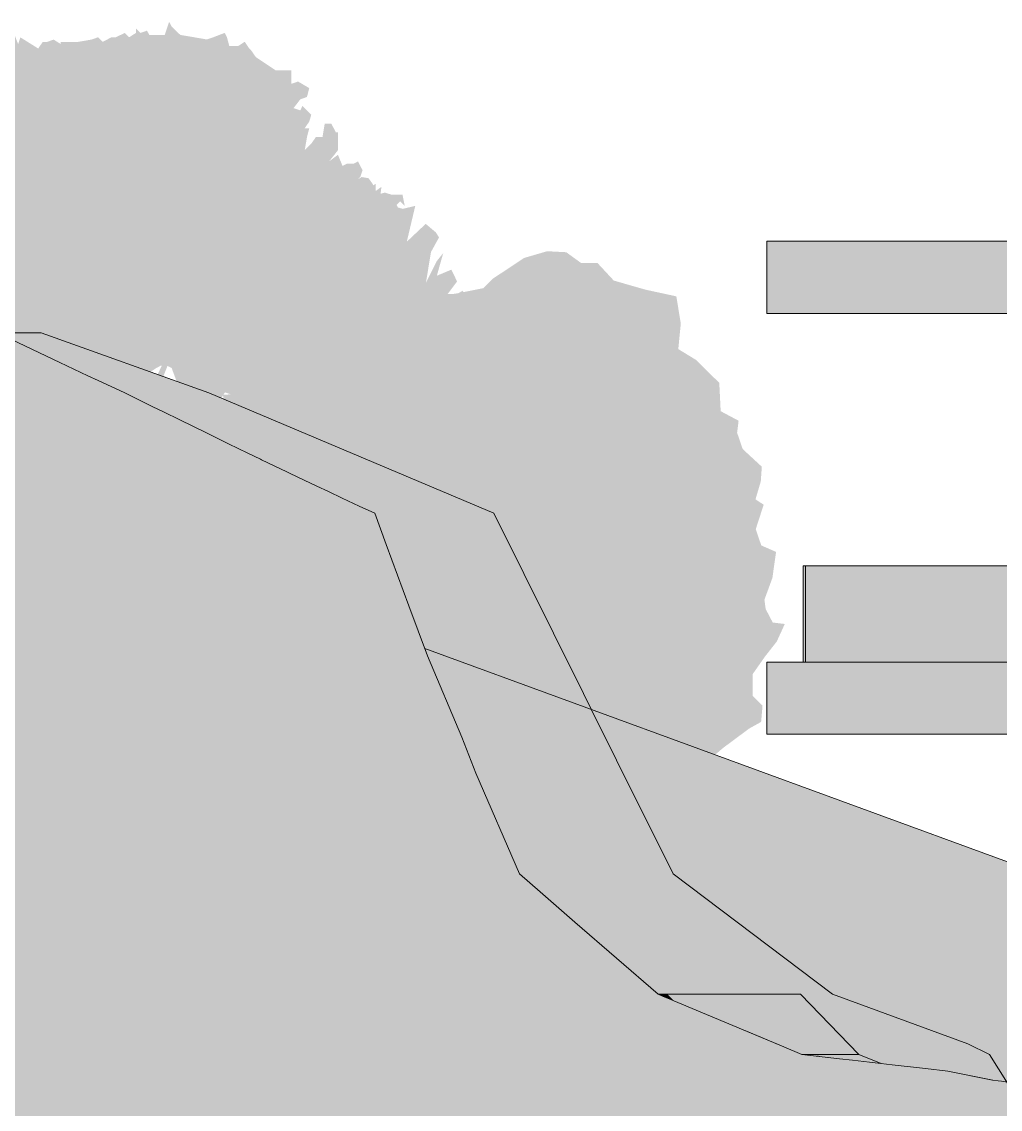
# Model space of a CAD drawing. Header units: centimetres. Extents: x -4381 to 5639, y -3920 to 4826.
# Drawn here: x 109.49 to 117.63, y 10.6 to 19.64 of the extents above; entities that cross this region are included whole.
import ezdxf
from ezdxf.xclip import XClip

# ---------------------------------------------------------------- set-up
doc = ezdxf.new("R2010")
doc.units = ezdxf.units.CM
doc.header["$MEASUREMENT"] = 0
doc.header["$XCLIPFRAME"] = 0
doc.set_wipeout_variables(frame=1)
doc.linetypes.add('Wipeout_Contour', pattern=[100, 0, -100])
for name, color, linetype in [('0- SITE', 7, 'Continuous'), ('Dalles', 7, 'Continuous'), ('Drawing & Figure', 7, 'Continuous'), ('Mur de clôture', 7, 'Continuous'), ('Structural - Bearing', 7, 'Continuous')]:
    doc.layers.add(name, color=color, linetype=linetype)
for name, color, linetype, lineweight in [('0- SITE_Pen_No__1', 7, 'Continuous', 5), ('0_Pen_No__1', 7, 'Continuous', 5), ('Dalles_Pen_No__1', 7, 'Continuous', 5), ('Mur de clôture_Pen_No__7', 7, 'Continuous', 5), ('Structural - Bearing_Pen_No__1', 7, 'Continuous', 5)]:
    doc.layers.add(name, color=color, linetype=linetype, lineweight=lineweight)
for name, color, linetype, lineweight, true_color in [('0- SITE_Pen_No__113', 7, 'Continuous', 5, 0xdede87), ('0- SITE_Pen_No__178', 7, 'Continuous', 5, 0xbda888), ('0- SITE_Pen_No__180', 7, 'Continuous', 5, 0xe2e3c6), ('0- SITE_Pen_No__184', 7, 'Continuous', 5, 0xc5d295), ('00-TREES_Pen_No__184', 7, 'Continuous', 5, 0xc5d295), ('00-TREES_Pen_No__185', 7, 'Continuous', 5, 0xbce39b), ('Dalles_Pen_No__61', 7, 'Continuous', 5, 0x6a6a6a), ('Mur de clôture_Pen_No__178', 7, 'Continuous', 5, 0xbda888), ('Structural - Bearing_Pen_No__102', 7, 'Continuous', 5, 0xcccccc), ('Structural - Bearing_Pen_No__61', 7, 'Continuous', 5, 0x6a6a6a)]:
    doc.layers.add(name, color=color, linetype=linetype, lineweight=lineweight, true_color=true_color)

# ---------------------------------------------------------------- blocks, each defined once
blk = doc.blocks.new('Drawing_11_11', base_point=(474.0779, 10.6179))
at = {"layer": '00-TREES_Pen_No__184', "linetype": 'Continuous', "lineweight": 0, "ltscale": 10, "true_color": 0x939d6f}
h = blk.add_hatch(color=55, dxfattribs=at)
h.paths.add_polyline_path([(112.8082, 17.2079), (112.7533, 17.2627), (112.7153, 17.3007), (112.6984, 17.2817), (112.7153, 17.3197), (112.6793, 17.4842), (112.6552, 17.5203), (112.6244, 17.5411), (112.6982, 17.5412), (112.6981, 17.6319), (112.6981, 17.6699), (112.6791, 17.7057), (112.641, 17.7627), (112.6052, 17.7626), (112.5671, 17.8913), (112.5313, 17.8364), (112.5671, 17.9272), (112.624, 18.0011), (112.6049, 18.058), (112.5859, 18.0939), (112.6407, 18.1488), (112.6787, 18.1129), (112.6597, 18.2057), (112.5668, 18.2057), (112.512, 18.2225), (112.4571, 18.2056), (112.4381, 18.2056), (112.438, 18.2963), (112.3832, 18.2604), (112.3452, 18.2962), (112.3284, 18.2413), (112.2714, 18.2603), (112.2714, 18.3151), (112.3093, 18.3531), (112.3282, 18.408), (112.2902, 18.4818), (112.2543, 18.4628), (112.1974, 18.4627), (112.1615, 18.4437), (112.1235, 18.5365), (112.0497, 18.4816), (112.1234, 18.5745), (112.1234, 18.6483), (112.1233, 18.7222), (112.1064, 18.7222), (112.0684, 18.796), (112.0135, 18.7959), (111.9947, 18.6841), (111.9398, 18.6841), (111.9019, 18.6292), (111.8471, 18.5743), (111.866, 18.684), (111.8849, 18.7579), (111.8469, 18.7578), (111.8848, 18.8127), (111.9017, 18.8697), (111.8278, 18.9435), (111.8109, 18.9055), (111.7539, 18.9244), (111.8108, 18.9983), (111.8657, 19.0173), (111.8846, 19.0912), (111.7917, 19.146), (111.7369, 19.1269), (111.7368, 19.2388), (111.625, 19.2387), (111.606, 19.2387), (111.4962, 19.3124), (111.4413, 19.3482), (111.4033, 19.403), (111.3843, 19.422), (111.3484, 19.4768), (111.2936, 19.4409), (111.2197, 19.4409), (111.2007, 19.5147), (111.1816, 19.5505), (111.0888, 19.5146), (111.034, 19.4956), (110.9243, 19.5145), (110.8124, 19.5334), (110.7765, 19.5692), (110.7385, 19.6071), (110.7195, 19.643), (110.6837, 19.5332), (110.555, 19.5331), (110.536, 19.569), (110.4812, 19.55), (110.4432, 19.5879), (110.4432, 19.5499), (110.3884, 19.514), (110.3504, 19.5498), (110.2766, 19.5139), (110.2407, 19.5139), (110.1669, 19.4758), (110.1289, 19.5138), (110.074, 19.4947), (109.9643, 19.4757), (109.8905, 19.4756), (109.8167, 19.4755), (109.8167, 19.4587), (109.7597, 19.4945), (109.7048, 19.4754), (109.669, 19.4754), (109.631, 19.4205), (109.4833, 19.5132), (109.4643, 19.4584), (109.4284, 19.5491), (109.4095, 19.4393), (109.3736, 19.4393), (109.3167, 19.3464), (109.2998, 19.4013), (109.2429, 19.3464), (109.226, 19.3843), (109.1521, 19.4011), (109.1332, 19.3652), (109.0783, 19.3462), (109.0214, 19.2913), (108.8738, 19.1984), (108.8379, 19.2363), (108.7261, 19.1792), (108.6903, 19.1792), (108.6714, 19.0695), (108.7094, 19.0147), (108.6904, 18.9957), (108.6715, 18.9408), (108.6356, 18.9766), (108.4879, 18.9955), (108.431, 18.9575), (108.45, 18.8668), (108.4881, 18.755), (108.4881, 18.736), (108.4143, 18.719), (108.3573, 18.7359), (108.3025, 18.7189), (108.3215, 18.6451), (108.3405, 18.5882), (108.3216, 18.4974), (108.3217, 18.4405), (108.3217, 18.4236), (108.2837, 18.4404), (108.2479, 18.4045), (108.2289, 18.3307), (108.1741, 18.3116), (108.1362, 18.2757), (108.1004, 18.2019), (108.0624, 18.2018), (107.9717, 18.1448), (108.0076, 18.071), (108.0456, 18.071), (108.0625, 18.0541), (107.9719, 17.9422), (107.9719, 17.9233), (107.9719, 17.8874), (108.0078, 17.8874), (108.0268, 17.8874), (108.0627, 17.7757), (108.0628, 17.7588), (108.0818, 17.7208), (108.1366, 17.7019), (108.1747, 17.647), (108.1368, 17.4803), (108.1201, 17.2778), (108.175, 17.242), (108.2299, 17.1682), (108.2679, 17.1302), (108.1562, 17.0204), (108.2111, 17.0015), (107.954, 16.6679), (108.0089, 16.6131), (108.0468, 16.6321), (108.1017, 16.5942), (108.1376, 16.5584), (108.1377, 16.5204), (108.1946, 16.5584), (108.3233, 16.5205), (108.2305, 16.4466), (108.2496, 16.3918), (108.3424, 16.4108), (108.3972, 16.4657), (108.4332, 16.2991), (108.3973, 16.2991), (108.4164, 16.2084), (108.4333, 16.1894), (108.4903, 16.2084), (108.5451, 16.2254), (108.526, 16.3561), (108.5998, 16.3731), (108.507, 16.411), (108.5808, 16.4659), (108.6377, 16.4659), (108.6545, 16.5398), (108.5997, 16.5587), (108.7114, 16.6327), (108.7853, 16.6138), (108.7853, 16.5589), (108.7474, 16.504), (108.7474, 16.485), (108.8213, 16.4471), (108.8403, 16.4471), (108.8762, 16.3923), (108.9142, 16.4113), (108.9331, 16.5042), (108.9689, 16.5949), (109.0806, 16.652), (109.0975, 16.7069), (109.1713, 16.6689), (109.2283, 16.707), (109.2094, 16.5783), (109.1905, 16.4854), (109.2454, 16.4306), (109.2832, 16.5593), (109.3571, 16.5045), (109.3572, 16.3927), (109.4312, 16.2999), (109.4311, 16.3928), (109.5239, 16.3929), (109.5598, 16.3929), (109.5977, 16.4119), (109.6336, 16.4478), (109.7264, 16.431), (109.7454, 16.412), (109.8192, 16.4311), (109.8551, 16.448), (109.8932, 16.3193), (109.984, 16.1717), (109.9841, 16.0979), (110.0768, 16.1908), (110.0768, 16.2646), (110.0768, 16.3005), (110.0577, 16.3574), (109.948, 16.3932), (109.929, 16.3742), (109.9838, 16.4481), (110.0407, 16.522), (110.1314, 16.5221), (110.1145, 16.579), (110.1144, 16.6887), (110.1692, 16.7078), (110.2051, 16.7078), (110.2113, 16.7109), (110.2433, 16.4314), (110.2625, 16.2458), (110.2795, 16.0981), (110.2627, 15.9314), (110.244, 15.636), (110.2252, 15.3976), (110.2065, 15.1191), (110.1897, 14.9545), (110.1521, 14.5853), (110.1164, 14.3447), (110.0596, 14.159), (110.3869, 14.159), (110.338, 14.2711), (110.3189, 14.3998), (110.3377, 14.5665), (110.2996, 14.7141), (110.2994, 14.9715), (110.3372, 15.231), (110.3539, 15.4146), (110.3917, 15.6552), (110.4104, 15.9316), (110.4651, 16.1173), (110.5198, 16.3009), (110.5745, 16.4676), (110.6482, 16.6343), (110.7062, 16.7815), (110.741, 16.7631), (110.7959, 16.6155), (110.8529, 16.6155), (110.8888, 16.5966), (110.796, 16.5058), (110.7961, 16.3939), (110.8151, 16.3581), (110.8699, 16.413), (110.9269, 16.432), (111.0007, 16.468), (111.0366, 16.4131), (111.1474, 16.3589), (111.1485, 16.3594), (111.1484, 16.4871), (111.1484, 16.5061), (111.1842, 16.5609), (111.296, 16.5231), (111.2769, 16.6539), (111.2579, 16.6897), (111.2959, 16.6897), (111.3697, 16.7088), (111.3866, 16.6898), (111.4604, 16.7279), (111.5174, 16.7448), (111.4793, 16.8186), (111.4603, 16.8376), (111.5173, 16.8756), (111.6079, 16.9305), (111.6818, 16.9306), (111.665, 16.8377), (111.6819, 16.7829), (111.7389, 16.764), (111.8296, 16.783), (111.8486, 16.7641), (111.9226, 16.5974), (111.9605, 16.6165), (111.9964, 16.5806), (112.0154, 16.5975), (112.0513, 16.5976), (112.0893, 16.5427), (112.1084, 16.4689), (112.1822, 16.5069), (112.256, 16.507), (112.3109, 16.5239), (112.2918, 16.6357), (112.3297, 16.6716), (112.3297, 16.6906), (112.3466, 16.6716), (112.3846, 16.6548), (112.4394, 16.6548), (112.4943, 16.6549), (112.5681, 16.7457), (112.6609, 16.7458), (112.6799, 16.7458), (112.6988, 16.8196), (112.7726, 16.8387), (112.7894, 16.9315), (112.7536, 16.9315), (112.7535, 17.0053), (112.6986, 17.0243), (112.7534, 17.0982), (112.6986, 17.0791), (112.7344, 17.134), (112.7893, 17.1341)])
h.paths.add_polyline_path([(110.6582, 16.782), (110.5197, 16.4865), (110.427, 16.2649), (110.3912, 16.21), (110.3532, 16.21), (110.3363, 16.2459), (110.3172, 16.3935), (110.298, 16.5792), (110.2979, 16.7269), (110.3359, 16.7628), (110.3908, 16.7269), (110.4457, 16.6342), (110.4647, 16.5962), (110.4837, 16.6152), (110.5195, 16.6701), (110.5574, 16.7271), (110.6123, 16.763), (110.6481, 16.782)], flags=0)
at = {"layer": '00-TREES_Pen_No__185', "linetype": 'Continuous', "lineweight": 0, "ltscale": 10, "true_color": 0xcce6a1}
blk.add_hatch(color=71, dxfattribs=at).paths.add_polyline_path([(113.6072, 15.762), (113.5794, 15.8576), (113.51, 15.8675), (113.5941, 15.925), (113.4815, 15.9496), (113.5373, 15.9962), (113.5499, 16.0615), (113.5161, 16.1295), (113.4218, 16.1414), (113.493, 16.2042), (113.465, 16.3563), (113.2356, 16.2965), (113.4689, 16.4216), (113.5072, 16.4641), (113.4437, 16.5367), (113.4772, 16.6217), (113.4016, 16.6996), (113.275, 16.6892), (113.3711, 16.7608), (113.2708, 16.7329), (113.2707, 16.7882), (113.3636, 16.8234), (113.167, 16.798), (113.3686, 16.9615), (113.2596, 16.9275), (113.1916, 16.9233), (113.2843, 17.0198), (113.2316, 17.0689), (113.2248, 17.1153), (113.1837, 17.1341), (113.2447, 17.2285), (113.1746, 17.2755), (113.1878, 17.3597), (113.1594, 17.4061), (112.9678, 17.2891), (113.1141, 17.4834), (113.0661, 17.5816), (112.9456, 17.5308), (112.999, 17.7202), (112.944, 17.6513), (112.8542, 17.4693), (112.8973, 17.7287), (112.9637, 17.8494), (112.9373, 17.8917), (112.853, 17.9622), (112.6958, 17.8137), (112.7664, 18.1122), (112.6635, 18.087), (112.621, 18.099), (112.5878, 18.1744), (112.4341, 17.9733), (112.3655, 17.9179), (112.47, 18.1552), (112.4852, 18.2704), (112.4388, 18.2366), (112.4111, 18.2958), (112.3773, 18.3422), (112.3207, 18.3515), (112.2541, 18.313), (112.2076, 18.329), (112.1743, 18.1862), (112.1333, 18.1605), (112.045, 18.173), (112.0804, 18.025), (112.0204, 18.0599), (112.0672, 17.9186), (111.9592, 18.026), (111.9189, 17.9808), (111.865, 17.9847), (111.8376, 17.9267), (111.7602, 17.8841), (111.8117, 17.7576), (111.8976, 17.6225), (111.7728, 17.6909), (111.7256, 17.7359), (111.6899, 17.7082), (111.7481, 17.6194), (111.7623, 17.5744), (111.5615, 17.6318), (111.5738, 17.58), (111.7074, 17.4752), (111.5652, 17.5011), (111.5829, 17.4433), (111.5156, 17.4067), (111.5609, 17.3153), (111.555, 17.2829), (111.4634, 17.2766), (111.4243, 17.2739), (111.4547, 17.2376), (111.467, 17.1676), (111.4186, 17.1418), (111.3856, 17.1532), (111.3683, 17.0771), (111.396, 17.0132), (111.3874, 16.964), (111.3922, 16.9175), (111.2986, 16.924), (111.2873, 16.8762), (111.4633, 16.7622), (111.2397, 16.7872), (111.3267, 16.7281), (111.2291, 16.7165), (111.2555, 16.668), (111.1801, 16.6288), (111.1849, 16.6073), (111.2604, 16.5691), (111.2356, 16.5434), (111.1655, 16.5432), (111.1921, 16.4322), (111.3149, 16.3146), (111.1485, 16.3567), (111.1546, 16.3264), (111.2813, 16.3004), (111.1197, 16.2791), (111.1198, 16.261), (111.0491, 16.2224), (111.0769, 16.1821), (111.046, 16.1483), (111.1276, 16.096), (111.0651, 16.0507), (111.0147, 15.9705), (111.06, 15.9187), (111.0265, 15.8425), (111.0354, 15.7961), (111.0868, 15.6986), (110.9152, 15.6436), (110.9793, 15.6087), (111.1565, 15.5553), (110.9984, 15.4909), (111.1791, 15.4065), (111.087, 15.3625), (111.2136, 15.3339), (111.2601, 15.3125), (111.1371, 15.2536), (111.1897, 15.1897), (111.2452, 15.1003), (111.4311, 15.096), (111.376, 15.0292), (111.5161, 15.0121), (111.4449, 14.9405), (111.7418, 14.9776), (111.6269, 14.8568), (111.8939, 15.0258), (112.1019, 15.0398), (112.131, 14.9934), (112.1359, 14.9234), (112.2055, 14.8268), (112.2226, 14.5896), (112.2038, 14.2851), (112.1576, 13.9192), (112.1255, 13.4409), (112.2942, 13.4398), (112.3807, 13.4392), (112.3684, 13.8035), (112.4351, 14.1577), (112.4419, 14.3936), (112.4646, 14.5619), (112.4507, 14.7704), (112.4685, 14.9326), (112.5106, 14.9742), (112.6625, 14.922), (112.649, 14.9448), (112.7951, 14.9411), (112.8934, 14.932), (112.6823, 15.0688), (113.0561, 15.0462), (112.93, 15.1186), (113.1597, 15.1165), (113.1973, 15.1644), (112.983, 15.2251), (113.2899, 15.2737), (113.2737, 15.2959), (113.3072, 15.3667), (112.8568, 15.3036), (112.8142, 15.3789), (113.4062, 15.379), (113.4248, 15.4558), (113.1649, 15.4613), (113.0739, 15.4974), (113.3667, 15.5298), (113.5436, 15.6454), (113.5186, 15.6601), (113.4883, 15.6755), (113.5495, 15.7134)])
at = {"layer": '00-TREES_Pen_No__185', "linetype": 'Continuous', "lineweight": 0, "ltscale": 10, "true_color": 0x5e714d}
h = blk.add_hatch(color=77, dxfattribs=at)
h.paths.add_polyline_path([(111.9865, 14.8209), (112.023, 14.6857), (112.1912, 14.6193), (112.2823, 14.5169), (112.3061, 14.3719), (112.2622, 14.2007), (112.3091, 13.9882), (112.4359, 13.8537), (112.4695, 13.6734), (112.6195, 13.4714), (112.8125, 13.1214), (112.8488, 13.0088), (112.9484, 13.0644), (112.9623, 12.9291), (113.108, 12.8625), (113.3239, 12.8771), (113.423, 12.9907), (113.4127, 13.0809), (113.5115, 13.2268), (113.6016, 13.2533), (113.7179, 13.2284), (113.8116, 12.7906), (113.8454, 12.5877), (113.7581, 12.2129), (113.7278, 11.9547), (113.6952, 11.5932), (114.127, 11.5932), (114.1013, 11.6286), (114.0094, 11.8311), (114.008, 12.0117), (114.041, 12.328), (114.0843, 12.5541), (114.174, 12.6354), (114.2636, 12.7264), (114.4203, 12.8953), (114.4207, 12.8405), (114.4762, 12.7506), (114.648, 12.6488), (114.8382, 12.6503), (114.9409, 12.7188), (114.8942, 12.9216), (114.8804, 13.0344), (115.0282, 13.1033), (115.1402, 13.217), (115.1261, 13.3652), (115.1928, 13.4915), (115.3274, 13.6055), (115.5422, 13.7652), (115.6418, 13.8208), (115.6536, 13.9563), (115.5723, 14.0363), (115.5709, 14.2169), (115.673, 14.3628), (115.772, 14.4894), (115.8386, 14.635), (115.7385, 14.6471), (115.6796, 14.7595), (115.6693, 14.8368), (115.7356, 15.018), (115.7661, 15.2343), (115.6432, 15.2881), (115.597, 15.4232), (115.6631, 15.6269), (115.595, 15.6715), (115.639, 15.8202), (115.6477, 15.9428), (115.4885, 16.0899), (115.4423, 16.225), (115.4544, 16.3251), (115.3055, 16.4046), (115.294, 16.6399), (115.099, 16.8319), (114.9531, 16.921), (114.974, 17.134), (114.9368, 17.3595), (114.6784, 17.4155), (114.4166, 17.4909), (114.28, 17.6381), (114.1445, 17.6371), (114.0213, 17.7264), (113.8632, 17.7348), (113.6701, 17.6785), (113.4103, 17.5056), (113.3335, 17.4276), (113.0952, 17.3805), (112.9275, 17.3792), (112.8708, 17.2079), (112.7147, 16.9583), (112.6022, 16.9123), (112.4896, 16.8791), (112.5033, 16.7761), (112.4361, 16.7078), (112.5046, 16.6084), (112.5382, 16.4377), (112.5173, 16.2247), (112.3829, 16.0882), (112.3294, 15.9169), (112.2728, 15.7358), (112.3196, 15.5233), (112.2209, 15.3645), (112.1318, 15.2155), (112.1555, 15.0706), (112.1209, 14.9574)])
h.paths.add_polyline_path([(113.9487, 13.2511), (114.111, 13.267), (114.2466, 13.2455), (114.3374, 13.1881), (114.3961, 13.0983), (114.4019, 13.0792), (114.1723, 12.8482), (114.0372, 12.8149)], flags=0)
at = {"layer": '0- SITE_Pen_No__1', "linetype": 'Continuous', "ltscale": 10, "flags": 128}
blk.add_lwpolyline([(109.2908, 17.0562), (109.8109, 16.8098), (110.0438, 16.6993), (110.1288, 16.6588), (110.3502, 16.5562), (110.5848, 16.4414), (110.672, 16.3992), (110.8076, 16.3332), (111.0237, 16.2274), (111.2142, 16.1343), (111.3746, 16.0562), (111.4798, 16.005), (111.4877, 16.0011), (111.6971, 15.9001), (111.7254, 15.8866), (111.8957, 15.8054), (111.9491, 15.7803), (112.0436, 15.7361), (112.1581, 15.6821), (112.3006, 15.6159), (112.4293, 15.5562)], dxfattribs=at)
at = {"layer": '0_Pen_No__1', "linetype": 'Continuous', "ltscale": 10}
for p, q in [((109.6564, 17.0562), (108.5925, 17.0562)), ((111.0508, 16.556), (109.6564, 17.0562)), ((113.4194, 15.5562), (111.0508, 16.556))]:
    blk.add_line(p, q, dxfattribs=at)
at = {"color": 254, "linetype": 'Wipeout_Contour', "lineweight": 0, "ltscale": 350.599792}
blk.add_wipeout([(116.4539, 11.0562), (115.9691, 11.5562), (115.965, 11.5562)], dxfattribs=at).dxf.layer = '0- SITE'
at = {"color": 254, "linetype": 'Wipeout_Contour', "lineweight": 0, "ltscale": 470.953664}
blk.add_wipeout([(117.4997, 10.8562), (117.1933, 10.9173), (117.5653, 10.8428), (117.5681, 10.8425)], dxfattribs=at).dxf.layer = '0- SITE'
at = {"layer": '0- SITE_Pen_No__178', "linetype": 'Continuous', "ltscale": 10}
blk.add_hatch(color=256, dxfattribs=at).paths.add_polyline_path([(117.4997, 10.8562), (117.1933, 10.9173), (117.5653, 10.8428), (117.5681, 10.8425)])
at = {"layer": '0- SITE_Pen_No__184', "linetype": 'Continuous', "ltscale": 10}
blk.add_hatch(color=256, dxfattribs=at).paths.add_polyline_path([(116.4539, 11.0562), (115.9691, 11.5562), (115.965, 11.5562)])
at = {"color": 254, "linetype": 'Wipeout_Contour', "lineweight": 0, "ltscale": 346.364484}
blk.add_wipeout([(114.8627, 11.5562), (114.8899, 11.5121), (114.9164, 11.5009)], dxfattribs=at).dxf.layer = '0- SITE'
at = {"color": 254, "linetype": 'Wipeout_Contour', "lineweight": 0, "ltscale": 347.130514}
blk.add_wipeout([(115.2408, 11.3651), (115.069, 11.5562), (115.1561, 11.4006)], dxfattribs=at).dxf.layer = '0- SITE'
at = {"color": 254, "linetype": 'Wipeout_Contour', "lineweight": 0, "ltscale": 505.596183}
blk.add_wipeout([(115.6905, 17.6179), (115.6905, 17.2179), (134.6905, 17.2179), (134.6905, 17.6179)], dxfattribs=at).dxf.layer = 'Dalles'
at = {"color": 254, "linetype": 'Wipeout_Contour', "lineweight": 0, "ltscale": 466.842881}
blk.add_wipeout([(115.9905, 14.1179), (115.9905, 14.3179), (115.6905, 14.3179), (115.6905, 14.1179)], dxfattribs=at).dxf.layer = 'Structural - Bearing'
at = {"layer": '0- SITE_Pen_No__184', "linetype": 'Continuous', "ltscale": 10}
for points in [[(114.8627, 11.5562), (114.8899, 11.5121), (114.9164, 11.5009)], [(115.2408, 11.3651), (115.069, 11.5562), (115.1561, 11.4006)]]:
    blk.add_hatch(color=256, dxfattribs=at).paths.add_polyline_path(points)
at = {"layer": 'Dalles_Pen_No__61', "linetype": 'Continuous', "ltscale": 10}
blk.add_hatch(color=256, dxfattribs=at).paths.add_polyline_path([(115.6905, 17.6179), (115.6905, 17.2179), (134.6905, 17.2179), (134.6905, 17.6179)])
at = {"layer": 'Structural - Bearing_Pen_No__61', "linetype": 'Continuous', "ltscale": 10}
blk.add_hatch(color=256, dxfattribs=at).paths.add_polyline_path([(115.9905, 14.1179), (115.9905, 14.3179), (115.6905, 14.3179), (115.6905, 14.1179)])
at = {"layer": 'Dalles_Pen_No__1', "linetype": 'Continuous', "ltscale": 10}
blk.add_line((134.6905, 17.2179), (115.6905, 17.2179), dxfattribs=at)
at = {"color": 254, "linetype": 'Wipeout_Contour', "lineweight": 0, "ltscale": 350.221242}
blk.add_wipeout([(116.3548, 11.0562), (115.8971, 11.5562), (115.8467, 11.5562)], dxfattribs=at).dxf.layer = '0- SITE'
at = {"layer": '0- SITE_Pen_No__113', "linetype": 'Continuous', "ltscale": 10}
blk.add_hatch(color=256, dxfattribs=at).paths.add_polyline_path([(116.3548, 11.0562), (115.8971, 11.5562), (115.8467, 11.5562)])
at = {"color": 254, "linetype": 'Wipeout_Contour', "lineweight": 0, "ltscale": 576.767452}
blk.add_wipeout([(114.785, 11.5562), (114.8284, 11.5378), (114.8622, 11.5236), (114.8899, 11.5121), (114.8627, 11.5562)], dxfattribs=at).dxf.layer = '0- SITE'
at = {"color": 254, "linetype": 'Wipeout_Contour', "lineweight": 0, "ltscale": 347.261018}
blk.add_wipeout([(115.3656, 11.3127), (115.069, 11.5562), (115.2408, 11.3651)], dxfattribs=at).dxf.layer = '0- SITE'
at = {"color": 254, "linetype": 'Wipeout_Contour', "lineweight": 0, "ltscale": 468.754269}
blk.add_wipeout([(115.9905, 17.6179), (115.9905, 17.8179), (115.6905, 17.8179), (115.6905, 17.6179)], dxfattribs=at).dxf.layer = 'Structural - Bearing'
at = {"color": 254, "linetype": 'Wipeout_Contour', "lineweight": 0, "ltscale": 467.727801}
blk.add_wipeout([(116.0105, 15.1179), (115.9905, 15.1179), (115.9905, 14.3179), (116.0105, 14.3179)], dxfattribs=at).dxf.layer = 'Structural - Bearing'
at = {"layer": '0- SITE_Pen_No__184', "linetype": 'Continuous', "ltscale": 10}
for points in [[(114.785, 11.5562), (114.8284, 11.5378), (114.8622, 11.5236), (114.8899, 11.5121), (114.8627, 11.5562)], [(115.3656, 11.3127), (115.069, 11.5562), (115.2408, 11.3651)]]:
    blk.add_hatch(color=256, dxfattribs=at).paths.add_polyline_path(points)
at = {"layer": 'Structural - Bearing_Pen_No__102', "linetype": 'Continuous', "ltscale": 10}
blk.add_hatch(color=256, dxfattribs=at).paths.add_polyline_path([(116.0105, 15.1179), (115.9905, 15.1179), (115.9905, 14.3179), (116.0105, 14.3179)])
at = {"layer": 'Structural - Bearing_Pen_No__61', "linetype": 'Continuous', "ltscale": 10}
blk.add_hatch(color=256, dxfattribs=at).paths.add_polyline_path([(115.9905, 17.6179), (115.9905, 17.8179), (115.6905, 17.8179), (115.6905, 17.6179)])
at = {"layer": 'Dalles_Pen_No__1', "linetype": 'Continuous', "ltscale": 10}
blk.add_line((115.6905, 17.6179), (115.6905, 17.2179), dxfattribs=at)
at = {"layer": 'Structural - Bearing_Pen_No__1', "linetype": 'Continuous', "ltscale": 10}
blk.add_line((115.6905, 17.8179), (115.6905, 17.6179), dxfattribs=at)
at = {"color": 254, "linetype": 'Wipeout_Contour', "lineweight": 0, "ltscale": 349.692222}
blk.add_wipeout([(116.0845, 11.0562), (116.1228, 11.0393), (116.1398, 11.0372)], dxfattribs=at).dxf.layer = '0- SITE'
at = {"color": 254, "linetype": 'Wipeout_Contour', "lineweight": 0, "ltscale": 466.423544}
blk.add_wipeout([(116.1914, 11.0562), (116.2749, 11.0211), (116.2948, 11.0187), (116.3045, 11.0177)], dxfattribs=at).dxf.layer = '0- SITE'
at = {"color": 254, "linetype": 'Wipeout_Contour', "lineweight": 0, "ltscale": 350.591777}
blk.add_wipeout([(116.5134, 10.9938), (116.3548, 11.0562), (116.478, 10.998)], dxfattribs=at).dxf.layer = '0- SITE'
at = {"layer": '0- SITE_Pen_No__184', "linetype": 'Continuous', "ltscale": 10}
for points in [[(116.0845, 11.0562), (116.1228, 11.0393), (116.1398, 11.0372)], [(116.1914, 11.0562), (116.2749, 11.0211), (116.2948, 11.0187), (116.3045, 11.0177)], [(116.5134, 10.9938), (116.3548, 11.0562), (116.478, 10.998)]]:
    blk.add_hatch(color=256, dxfattribs=at).paths.add_polyline_path(points)
at = {"color": 254, "linetype": 'Wipeout_Contour', "lineweight": 0, "ltscale": 577.887971}
blk.add_wipeout([(114.8627, 11.5562), (114.9164, 11.5009), (115.069, 11.4371), (115.1561, 11.4006), (115.069, 11.5562)], dxfattribs=at).dxf.layer = '0- SITE'
at = {"color": 254, "linetype": 'Wipeout_Contour', "lineweight": 0, "ltscale": 348.006627}
blk.add_wipeout([(115.261, 11.5562), (115.5171, 11.2492), (115.6904, 11.1765)], dxfattribs=at).dxf.layer = '0- SITE'
at = {"color": 254, "linetype": 'Wipeout_Contour', "lineweight": 0, "ltscale": 505.762181}
blk.add_wipeout([(115.9905, 17.6179), (134.3905, 17.6179), (134.3905, 17.8179), (115.9905, 17.8179)], dxfattribs=at).dxf.layer = 'Structural - Bearing'
at = {"layer": '0- SITE_Pen_No__184', "linetype": 'Continuous', "ltscale": 10}
for points in [[(114.8627, 11.5562), (114.9164, 11.5009), (115.069, 11.4371), (115.1561, 11.4006), (115.069, 11.5562)], [(115.261, 11.5562), (115.5171, 11.2492), (115.6904, 11.1765)]]:
    blk.add_hatch(color=256, dxfattribs=at).paths.add_polyline_path(points)
at = {"layer": 'Structural - Bearing_Pen_No__61', "linetype": 'Continuous', "ltscale": 10}
blk.add_hatch(color=256, dxfattribs=at).paths.add_polyline_path([(115.9905, 17.6179), (134.3905, 17.6179), (134.3905, 17.8179), (115.9905, 17.8179)])
at = {"layer": 'Structural - Bearing_Pen_No__1', "linetype": 'Continuous', "ltscale": 10}
for q in [(115.6905, 17.8179), (134.3905, 17.8179)]:
    blk.add_line((115.9905, 17.8179), q, dxfattribs=at)
at = {"color": 254, "linetype": 'Wipeout_Contour', "lineweight": 0, "ltscale": 349.583251}
blk.add_wipeout([(115.9806, 11.0562), (116.1228, 11.0393), (116.0845, 11.0562)], dxfattribs=at).dxf.layer = '0- SITE'
at = {"color": 254, "linetype": 'Wipeout_Contour', "lineweight": 0, "ltscale": 350.726619}
blk.add_wipeout([(116.5903, 10.9849), (116.4084, 11.0562), (116.5636, 10.988)], dxfattribs=at).dxf.layer = '0- SITE'
at = {"layer": '0- SITE_Pen_No__184', "linetype": 'Continuous', "ltscale": 10}
for points in [[(115.9806, 11.0562), (116.1228, 11.0393), (116.0845, 11.0562)], [(116.5903, 10.9849), (116.4084, 11.0562), (116.5636, 10.988)]]:
    blk.add_hatch(color=256, dxfattribs=at).paths.add_polyline_path(points)
at = {"color": 254, "linetype": 'Wipeout_Contour', "lineweight": 0, "ltscale": 464.674304}
blk.add_wipeout([(115.9482, 11.0695), (115.4309, 11.5562), (115.7516, 11.1508), (115.8304, 11.1178)], dxfattribs=at).dxf.layer = '0- SITE'
at = {"color": 254, "linetype": 'Wipeout_Contour', "lineweight": 0, "ltscale": 466.978714}
blk.add_wipeout([(116.0845, 11.0562), (116.1398, 11.0372), (116.2749, 11.0211), (116.1914, 11.0562)], dxfattribs=at).dxf.layer = '0- SITE'
at = {"color": 254, "linetype": 'Wipeout_Contour', "lineweight": 0, "ltscale": 350.762948}
blk.add_wipeout([(116.6306, 10.9802), (116.4417, 11.0562), (116.6199, 10.9815)], dxfattribs=at).dxf.layer = '0- SITE'
at = {"layer": '0- SITE_Pen_No__113', "linetype": 'Continuous', "ltscale": 10}
blk.add_hatch(color=256, dxfattribs=at).paths.add_polyline_path([(115.9482, 11.0695), (115.4309, 11.5562), (115.7516, 11.1508), (115.8304, 11.1178)])
at = {"layer": '0- SITE_Pen_No__184', "linetype": 'Continuous', "ltscale": 10}
for points in [[(116.0845, 11.0562), (116.1398, 11.0372), (116.2749, 11.0211), (116.1914, 11.0562)], [(116.6306, 10.9802), (116.4417, 11.0562), (116.6199, 10.9815)]]:
    blk.add_hatch(color=256, dxfattribs=at).paths.add_polyline_path(points)
at = {"color": 254, "linetype": 'Wipeout_Contour', "lineweight": 0, "ltscale": 463.402495}
blk.add_wipeout([(115.261, 11.5562), (115.069, 11.5562), (115.3656, 11.3127), (115.5171, 11.2492)], dxfattribs=at).dxf.layer = '0- SITE'
at = {"color": 254, "linetype": 'Wipeout_Contour', "lineweight": 0, "ltscale": 465.115198}
blk.add_wipeout([(115.5727, 11.5562), (115.9538, 11.0672), (115.9806, 11.0562), (116.0845, 11.0562)], dxfattribs=at).dxf.layer = '0- SITE'
at = {"color": 254, "linetype": 'Wipeout_Contour', "lineweight": 0, "ltscale": 583.746301}
blk.add_wipeout([(116.1914, 11.0562), (116.3045, 11.0177), (116.4003, 11.007), (116.4055, 11.0064), (116.282, 11.0562)], dxfattribs=at).dxf.layer = '0- SITE'
at = {"layer": '0- SITE_Pen_No__113', "linetype": 'Continuous', "ltscale": 10}
blk.add_hatch(color=256, dxfattribs=at).paths.add_polyline_path([(115.5727, 11.5562), (115.9538, 11.0672), (115.9806, 11.0562), (116.0845, 11.0562)])
at = {"layer": '0- SITE_Pen_No__184', "linetype": 'Continuous', "ltscale": 10}
for points in [[(115.261, 11.5562), (115.069, 11.5562), (115.3656, 11.3127), (115.5171, 11.2492)], [(116.1914, 11.0562), (116.3045, 11.0177), (116.4003, 11.007), (116.4055, 11.0064), (116.282, 11.0562)]]:
    blk.add_hatch(color=256, dxfattribs=at).paths.add_polyline_path(points)
at = {"color": 254, "linetype": 'Wipeout_Contour', "lineweight": 0, "ltscale": 349.255752}
blk.add_wipeout([(115.6873, 11.5562), (116.0845, 11.0562), (116.1914, 11.0562)], dxfattribs=at).dxf.layer = '0- SITE'
at = {"color": 254, "linetype": 'Wipeout_Contour', "lineweight": 0, "ltscale": 467.917454}
blk.add_wipeout([(116.4084, 11.0562), (116.3548, 11.0562), (116.5134, 10.9938), (116.5636, 10.988)], dxfattribs=at).dxf.layer = '0- SITE'
at = {"layer": '0- SITE_Pen_No__113', "linetype": 'Continuous', "ltscale": 10}
blk.add_hatch(color=256, dxfattribs=at).paths.add_polyline_path([(115.6873, 11.5562), (116.0845, 11.0562), (116.1914, 11.0562)])
at = {"layer": '0- SITE_Pen_No__184', "linetype": 'Continuous', "ltscale": 10}
blk.add_hatch(color=256, dxfattribs=at).paths.add_polyline_path([(116.4084, 11.0562), (116.3548, 11.0562), (116.5134, 10.9938), (116.5636, 10.988)])
at = {"color": 254, "linetype": 'Wipeout_Contour', "lineweight": 0, "ltscale": 467.621384}
blk.add_wipeout([(116.3548, 11.0562), (116.282, 11.0562), (116.4055, 11.0064), (116.478, 10.998)], dxfattribs=at).dxf.layer = '0- SITE'
at = {"layer": '0- SITE_Pen_No__184', "linetype": 'Continuous', "ltscale": 10}
blk.add_hatch(color=256, dxfattribs=at).paths.add_polyline_path([(116.3548, 11.0562), (116.282, 11.0562), (116.4055, 11.0064), (116.478, 10.998)])
at = {"color": 254, "linetype": 'Wipeout_Contour', "lineweight": 0, "ltscale": 349.509843}
blk.add_wipeout([(115.7777, 11.5562), (116.1914, 11.0562), (116.282, 11.0562)], dxfattribs=at).dxf.layer = '0- SITE'
at = {"color": 254, "linetype": 'Wipeout_Contour', "lineweight": 0, "ltscale": 468.242585}
blk.add_wipeout([(116.4539, 11.0562), (116.4417, 11.0562), (116.6306, 10.9802), (116.6411, 10.979)], dxfattribs=at).dxf.layer = '0- SITE'
at = {"layer": '0- SITE_Pen_No__113', "linetype": 'Continuous', "ltscale": 10}
blk.add_hatch(color=256, dxfattribs=at).paths.add_polyline_path([(115.7777, 11.5562), (116.1914, 11.0562), (116.282, 11.0562)])
at = {"layer": '0- SITE_Pen_No__184', "linetype": 'Continuous', "ltscale": 10}
blk.add_hatch(color=256, dxfattribs=at).paths.add_polyline_path([(116.4539, 11.0562), (116.4417, 11.0562), (116.6306, 10.9802), (116.6411, 10.979)])
at = {"color": 254, "linetype": 'Wipeout_Contour', "lineweight": 0, "ltscale": 464.152168}
blk.add_wipeout([(115.261, 11.5562), (115.6904, 11.1765), (115.7516, 11.1508), (115.4309, 11.5562)], dxfattribs=at).dxf.layer = '0- SITE'
at = {"color": 254, "linetype": 'Wipeout_Contour', "lineweight": 0, "ltscale": 349.704925}
blk.add_wipeout([(115.8467, 11.5562), (116.282, 11.0562), (116.3548, 11.0562)], dxfattribs=at).dxf.layer = '0- SITE'
at = {"color": 254, "linetype": 'Wipeout_Contour', "lineweight": 0, "ltscale": 468.130637}
blk.add_wipeout([(116.4417, 11.0562), (116.4084, 11.0562), (116.5903, 10.9849), (116.6199, 10.9815)], dxfattribs=at).dxf.layer = '0- SITE'
at = {"layer": '0- SITE_Pen_No__113', "linetype": 'Continuous', "ltscale": 10}
blk.add_hatch(color=256, dxfattribs=at).paths.add_polyline_path([(115.8467, 11.5562), (116.282, 11.0562), (116.3548, 11.0562)])
at = {"layer": '0- SITE_Pen_No__184', "linetype": 'Continuous', "ltscale": 10}
for points in [[(115.261, 11.5562), (115.6904, 11.1765), (115.7516, 11.1508), (115.4309, 11.5562)], [(116.4417, 11.0562), (116.4084, 11.0562), (116.5903, 10.9849), (116.6199, 10.9815)]]:
    blk.add_hatch(color=256, dxfattribs=at).paths.add_polyline_path(points)
at = {"color": 254, "linetype": 'Wipeout_Contour', "lineweight": 0, "ltscale": 349.84288}
blk.add_wipeout([(115.8971, 11.5562), (116.3548, 11.0562), (116.4084, 11.0562)], dxfattribs=at).dxf.layer = '0- SITE'
at = {"layer": '0- SITE_Pen_No__184', "linetype": 'Continuous', "ltscale": 10}
blk.add_hatch(color=256, dxfattribs=at).paths.add_polyline_path([(115.8971, 11.5562), (116.3548, 11.0562), (116.4084, 11.0562)])
at = {"color": 254, "linetype": 'Wipeout_Contour', "lineweight": 0, "ltscale": 349.924347}
blk.add_wipeout([(115.9317, 11.5562), (116.4084, 11.0562), (116.4417, 11.0562)], dxfattribs=at).dxf.layer = '0- SITE'
at = {"layer": '0- SITE_Pen_No__184', "linetype": 'Continuous', "ltscale": 10}
blk.add_hatch(color=256, dxfattribs=at).paths.add_polyline_path([(115.9317, 11.5562), (116.4084, 11.0562), (116.4417, 11.0562)])
at = {"color": 254, "linetype": 'Wipeout_Contour', "lineweight": 0, "ltscale": 349.962734}
blk.add_wipeout([(115.965, 11.5562), (116.4417, 11.0562), (116.4539, 11.0562)], dxfattribs=at).dxf.layer = '0- SITE'
at = {"layer": '0- SITE_Pen_No__184', "linetype": 'Continuous', "ltscale": 10}
blk.add_hatch(color=256, dxfattribs=at).paths.add_polyline_path([(115.965, 11.5562), (116.4417, 11.0562), (116.4539, 11.0562)])
at = {"color": 254, "linetype": 'Wipeout_Contour', "lineweight": 0, "ltscale": 464.857694}
blk.add_wipeout([(115.4309, 11.5562), (115.9482, 11.0695), (115.9538, 11.0672), (115.5727, 11.5562)], dxfattribs=at).dxf.layer = '0- SITE'
at = {"layer": '0- SITE_Pen_No__184', "linetype": 'Continuous', "ltscale": 10}
blk.add_hatch(color=256, dxfattribs=at).paths.add_polyline_path([(115.4309, 11.5562), (115.9482, 11.0695), (115.9538, 11.0672), (115.5727, 11.5562)])
at = {"color": 254, "linetype": 'Wipeout_Contour', "lineweight": 0, "ltscale": 349.70163}
blk.add_wipeout([(116.1914, 11.0562), (115.7777, 11.5562), (115.6873, 11.5562)], dxfattribs=at).dxf.layer = '0- SITE'
at = {"layer": '0- SITE_Pen_No__113', "linetype": 'Continuous', "ltscale": 10}
blk.add_hatch(color=256, dxfattribs=at).paths.add_polyline_path([(116.1914, 11.0562), (115.7777, 11.5562), (115.6873, 11.5562)])
at = {"color": 254, "linetype": 'Wipeout_Contour', "lineweight": 0, "ltscale": 349.346634}
blk.add_wipeout([(116.0845, 11.0562), (115.6873, 11.5562), (115.5727, 11.5562)], dxfattribs=at).dxf.layer = '0- SITE'
at = {"layer": '0- SITE_Pen_No__113', "linetype": 'Continuous', "ltscale": 10}
blk.add_hatch(color=256, dxfattribs=at).paths.add_polyline_path([(116.0845, 11.0562), (115.6873, 11.5562), (115.5727, 11.5562)])
at = {"color": 254, "linetype": 'Wipeout_Contour', "lineweight": 0, "ltscale": 349.992636}
blk.add_wipeout([(116.282, 11.0562), (115.8467, 11.5562), (115.7777, 11.5562)], dxfattribs=at).dxf.layer = '0- SITE'
at = {"layer": '0- SITE_Pen_No__113', "linetype": 'Continuous', "ltscale": 10}
blk.add_hatch(color=256, dxfattribs=at).paths.add_polyline_path([(116.282, 11.0562), (115.8467, 11.5562), (115.7777, 11.5562)])
at = {"color": 254, "linetype": 'Wipeout_Contour', "lineweight": 0, "ltscale": 350.504743}
blk.add_wipeout([(116.4417, 11.0562), (115.9534, 11.5562), (115.9317, 11.5562)], dxfattribs=at).dxf.layer = '0- SITE'
at = {"layer": '0- SITE_Pen_No__184', "linetype": 'Continuous', "ltscale": 10}
blk.add_hatch(color=256, dxfattribs=at).paths.add_polyline_path([(116.4417, 11.0562), (115.9534, 11.5562), (115.9317, 11.5562)])
at = {"color": 254, "linetype": 'Wipeout_Contour', "lineweight": 0, "ltscale": 350.390547}
blk.add_wipeout([(116.4084, 11.0562), (115.9317, 11.5562), (115.8971, 11.5562)], dxfattribs=at).dxf.layer = '0- SITE'
at = {"layer": '0- SITE_Pen_No__113', "linetype": 'Continuous', "ltscale": 10}
blk.add_hatch(color=256, dxfattribs=at).paths.add_polyline_path([(116.4084, 11.0562), (115.9317, 11.5562), (115.8971, 11.5562)])
at = {"color": 254, "linetype": 'Wipeout_Contour', "lineweight": 0, "ltscale": 350.556591}
blk.add_wipeout([(116.4417, 11.0562), (115.965, 11.5562), (115.9534, 11.5562)], dxfattribs=at).dxf.layer = '0- SITE'
at = {"layer": '0- SITE_Pen_No__184', "linetype": 'Continuous', "ltscale": 10}
blk.add_hatch(color=256, dxfattribs=at).paths.add_polyline_path([(116.4417, 11.0562), (115.965, 11.5562), (115.9534, 11.5562)])
at = {"color": 254, "linetype": 'Wipeout_Contour', "lineweight": 0, "ltscale": 2677.24189}
blk.add_wipeout([(112.8446, 14.431), (112.8676, 14.369), (113.153, 13.6935), (113.27, 13.3942), (113.6327, 12.5562), (113.8045, 12.4066), (114.0926, 12.1544), (114.785, 11.5562), (115.9691, 11.5562), (116.4539, 11.0562), (116.6411, 10.979), (116.7313, 10.9685), (117.0088, 10.9382), (117.1933, 10.9173), (117.4997, 10.8562), (117.5681, 10.8425), (117.6125, 10.8366), (117.6413, 10.8328), (117.6606, 10.8303), (117.6743, 10.8286), (117.6845, 10.8273), (117.6905, 10.8179), (117.6905, 12.6565)], dxfattribs=at).dxf.layer = 'Mur de clôture'
at = {"layer": 'Mur de clôture_Pen_No__178', "linetype": 'Continuous', "ltscale": 10}
blk.add_hatch(color=256, dxfattribs=at).paths.add_polyline_path([(112.8446, 14.431), (112.8676, 14.369), (113.153, 13.6935), (113.27, 13.3942), (113.6327, 12.5562), (113.8045, 12.4066), (114.0926, 12.1544), (114.785, 11.5562), (115.9691, 11.5562), (116.4539, 11.0562), (116.6411, 10.979), (116.7313, 10.9685), (117.0088, 10.9382), (117.1933, 10.9173), (117.4997, 10.8562), (117.5681, 10.8425), (117.6125, 10.8366), (117.6413, 10.8328), (117.6606, 10.8303), (117.6743, 10.8286), (117.6845, 10.8273), (117.6905, 10.8179), (117.6905, 12.6565)])
at = {"layer": '0- SITE_Pen_No__1', "linetype": 'Continuous', "ltscale": 10}
for p, q in [((114.785, 11.5562), (114.8627, 11.5562)), ((114.8627, 11.5562), (115.069, 11.5562)), ((115.069, 11.5562), (115.261, 11.5562)), ((115.261, 11.5562), (115.4309, 11.5562)), ((115.4309, 11.5562), (115.5727, 11.5562)), ((115.5727, 11.5562), (115.6873, 11.5562)), ((115.6873, 11.5562), (115.7777, 11.5562)), ((115.7777, 11.5562), (115.8467, 11.5562)), ((115.8467, 11.5562), (115.8971, 11.5562)), ((115.8971, 11.5562), (115.9317, 11.5562)), ((115.9317, 11.5562), (115.9534, 11.5562)), ((115.9534, 11.5562), (115.965, 11.5562)), ((115.965, 11.5562), (115.9691, 11.5562)), ((116.4539, 11.0562), (115.9691, 11.5562)), ((115.9806, 11.0562), (116.0845, 11.0562)), ((116.0845, 11.0562), (116.1914, 11.0562)), ((116.1914, 11.0562), (116.282, 11.0562)), ((116.282, 11.0562), (116.3548, 11.0562)), ((116.3548, 11.0562), (116.4084, 11.0562)), ((116.4084, 11.0562), (116.4417, 11.0562)), ((116.4417, 11.0562), (116.4539, 11.0562)), ((116.4539, 11.0562), (116.641, 10.979)), ((117.4997, 10.8562), (117.1933, 10.9173)), ((117.568, 10.8425), (117.4997, 10.8562)), ((117.5655, 10.8428), (117.5653, 10.8428))]:
    blk.add_line(p, q, dxfattribs=at)
at = {"layer": '0- SITE_Pen_No__1', "linetype": 'Continuous', "ltscale": 10, "flags": 128}
for points in [[(112.4293, 15.5562), (112.525, 15.2961), (112.7128, 14.7868), (112.8676, 14.369), (113.153, 13.6935), (113.27, 13.3942), (113.6327, 12.5562)], [(113.6327, 12.5562), (113.8045, 12.4066), (114.0926, 12.1544), (114.785, 11.5562), (114.8284, 11.5378), (114.8622, 11.5236), (115.069, 11.4371), (115.8304, 11.1178), (115.9806, 11.0562), (116.2948, 11.0187), (116.4003, 11.007), (116.7313, 10.9685), (117.0088, 10.9382), (117.1933, 10.9173), (117.5653, 10.8428), (117.6125, 10.8366), (117.6413, 10.8328), (117.6606, 10.8303), (117.6743, 10.8286), (117.6845, 10.8273)]]:
    blk.add_lwpolyline(points, dxfattribs=at)
at = {"layer": '0_Pen_No__1', "linetype": 'Continuous', "ltscale": 10}
for p, q in [((114.9093, 12.5562), (113.4194, 15.5562)), ((116.235, 11.5562), (114.9093, 12.5562)), ((117.3595, 11.1444), (116.235, 11.5562)), ((117.5395, 11.0562), (117.3595, 11.1444)), ((117.6905, 10.8179), (117.5395, 11.0562))]:
    blk.add_line(p, q, dxfattribs=at)
at = {"color": 254, "linetype": 'Wipeout_Contour', "lineweight": 0, "ltscale": 503.852181}
blk.add_wipeout([(115.6905, 14.1179), (115.6905, 13.7179), (134.6905, 13.7179), (134.6905, 14.1179)], dxfattribs=at).dxf.layer = 'Dalles'
at = {"layer": 'Dalles_Pen_No__61', "linetype": 'Continuous', "ltscale": 10}
blk.add_hatch(color=256, dxfattribs=at).paths.add_polyline_path([(115.6905, 14.1179), (115.6905, 13.7179), (134.6905, 13.7179), (134.6905, 14.1179)])
at = {"layer": 'Dalles_Pen_No__1', "linetype": 'Continuous', "ltscale": 10}
for p in [(115.6905, 14.1179), (134.6905, 13.7179)]:
    blk.add_line(p, (115.6905, 13.7179), dxfattribs=at)
at = {"layer": 'Structural - Bearing_Pen_No__1', "linetype": 'Continuous', "ltscale": 10}
blk.add_line((115.6905, 14.3179), (115.6905, 14.1179), dxfattribs=at)
at = {"color": 254, "linetype": 'Wipeout_Contour', "lineweight": 0, "ltscale": 503.985683}
blk.add_wipeout([(115.9905, 14.1179), (134.3905, 14.1179), (134.3905, 14.3179), (115.9905, 14.3179)], dxfattribs=at).dxf.layer = 'Structural - Bearing'
at = {"layer": 'Structural - Bearing_Pen_No__61', "linetype": 'Continuous', "ltscale": 10}
blk.add_hatch(color=256, dxfattribs=at).paths.add_polyline_path([(115.9905, 14.1179), (134.3905, 14.1179), (134.3905, 14.3179), (115.9905, 14.3179)])
at = {"color": 254, "linetype": 'Wipeout_Contour', "lineweight": 0, "ltscale": 504.257435}
blk.add_wipeout([(116.0105, 14.3179), (134.3905, 14.3179), (134.3905, 15.1179), (116.0105, 15.1179)], dxfattribs=at).dxf.layer = 'Structural - Bearing'
at = {"layer": '0- SITE_Pen_No__180', "linetype": 'Continuous', "lineweight": 0, "ltscale": 10, "true_color": 0x383831}
blk.add_hatch(color=250, dxfattribs=at).paths.add_polyline_path([(108.5925, 15.7058), (108.5925, 0.9963), (117.6905, 0.9963), (117.6905, 10.8179), (117.6845, 10.8273), (117.6743, 10.8286), (117.6606, 10.8303), (117.6413, 10.8328), (117.6125, 10.8366), (117.5653, 10.8428), (117.1933, 10.9173), (117.0088, 10.9382), (116.7313, 10.9685), (116.4003, 11.007), (116.2948, 11.0187), (115.9806, 11.0562), (115.8304, 11.1178), (115.069, 11.4371), (114.8622, 11.5236), (114.8284, 11.5378), (114.785, 11.5562), (114.0926, 12.1544), (113.8045, 12.4066), (113.6327, 12.5562), (113.27, 13.3942), (113.153, 13.6935), (112.8676, 14.369), (112.7128, 14.7868), (112.525, 15.2961), (112.4293, 15.5562), (112.3006, 15.6159), (112.1581, 15.6821), (112.0436, 15.7361), (111.9491, 15.7803), (111.8957, 15.8054), (111.7254, 15.8866), (111.6971, 15.9001), (111.4877, 16.0011), (111.4798, 16.005), (111.3746, 16.0562), (111.2142, 16.1343), (111.0237, 16.2274), (110.8076, 16.3332), (110.672, 16.3992), (110.5848, 16.4414), (110.3502, 16.5562), (110.1288, 16.6588), (110.0438, 16.6993), (109.8109, 16.8098), (109.2908, 17.0562), (109.2896, 17.0562), (109.2416, 17.0562), (109.2355, 17.0562), (109.2297, 17.0562), (109.0569, 16.2988), (108.716, 15.8108)])
at = {"layer": '0_Pen_No__1', "linetype": 'Continuous', "lineweight": 0, "ltscale": 10, "true_color": 0x000000}
blk.add_hatch(color=18, dxfattribs=at).paths.add_polyline_path([(101.4427, 0.9963), (149.8555, 0.9963), (149.8555, 5.1762), (146.4115, 5.1179), (146.4115, 4.2179), (146.1115, 3.9235), (146.1115, 4.8631), (138.3905, 6.1331), (133.0115, 7.0179), (117.6905, 7.0179), (117.6905, 10.5562), (117.6905, 10.8179), (117.5395, 11.0562), (117.3595, 11.1444), (116.235, 11.5562), (114.9093, 12.5562), (113.4194, 15.5562), (111.0508, 16.556), (109.6564, 17.0562), (108.5925, 17.0562), (108.5925, 14.0224), (108.2869, 13.7168), (108.2869, 16.8237), (107.6684, 17.0562), (104.3152, 17.8175), (101.4427, 17.9076)])
at = {"layer": 'Structural - Bearing_Pen_No__102', "linetype": 'Continuous', "ltscale": 10}
blk.add_hatch(color=256, dxfattribs=at).paths.add_polyline_path([(116.0105, 14.3179), (134.3905, 14.3179), (134.3905, 15.1179), (116.0105, 15.1179)])
at = {"layer": '0_Pen_No__1', "linetype": 'Continuous', "ltscale": 10}
blk.add_line((115.9905, 15.1179), (134.4105, 15.1179), dxfattribs=at)
at = {"layer": 'Mur de clôture_Pen_No__7', "linetype": 'Continuous', "ltscale": 10}
blk.add_line((112.8447, 14.431), (117.6905, 12.6565), dxfattribs=at)
at = {"layer": 'Structural - Bearing_Pen_No__1', "linetype": 'Continuous', "ltscale": 10}
for p, q in [((116.0105, 15.1179), (115.9905, 15.1179)), ((115.9905, 15.1179), (115.9905, 14.3179)), ((116.0105, 15.1179), (116.0105, 14.3179)), ((134.3905, 15.1179), (116.0105, 15.1179)), ((131.6705, 15.1179), (116.0105, 15.1179)), ((115.9905, 14.3179), (115.6905, 14.3179)), ((115.9905, 14.3179), (134.3905, 14.3179))]:
    blk.add_line(p, q, dxfattribs=at)

msp = doc.modelspace()

# ---------------------------------------------------------------- block references
at = {"layer": 'Drawing & Figure', "color": 151, "linetype": 'Continuous', "lineweight": 5, "ltscale": 10, "true_color": 0x80c2ff}
ref = msp.add_blockref('Drawing_11_11', (474.07794, 10.61787), dxfattribs=at)
XClip(ref).set_block_clipping_path([(101.4426918859, 0.9963282177), (149.8554874385, 21.3288080632)])

doc.saveas('drawing.dxf')
